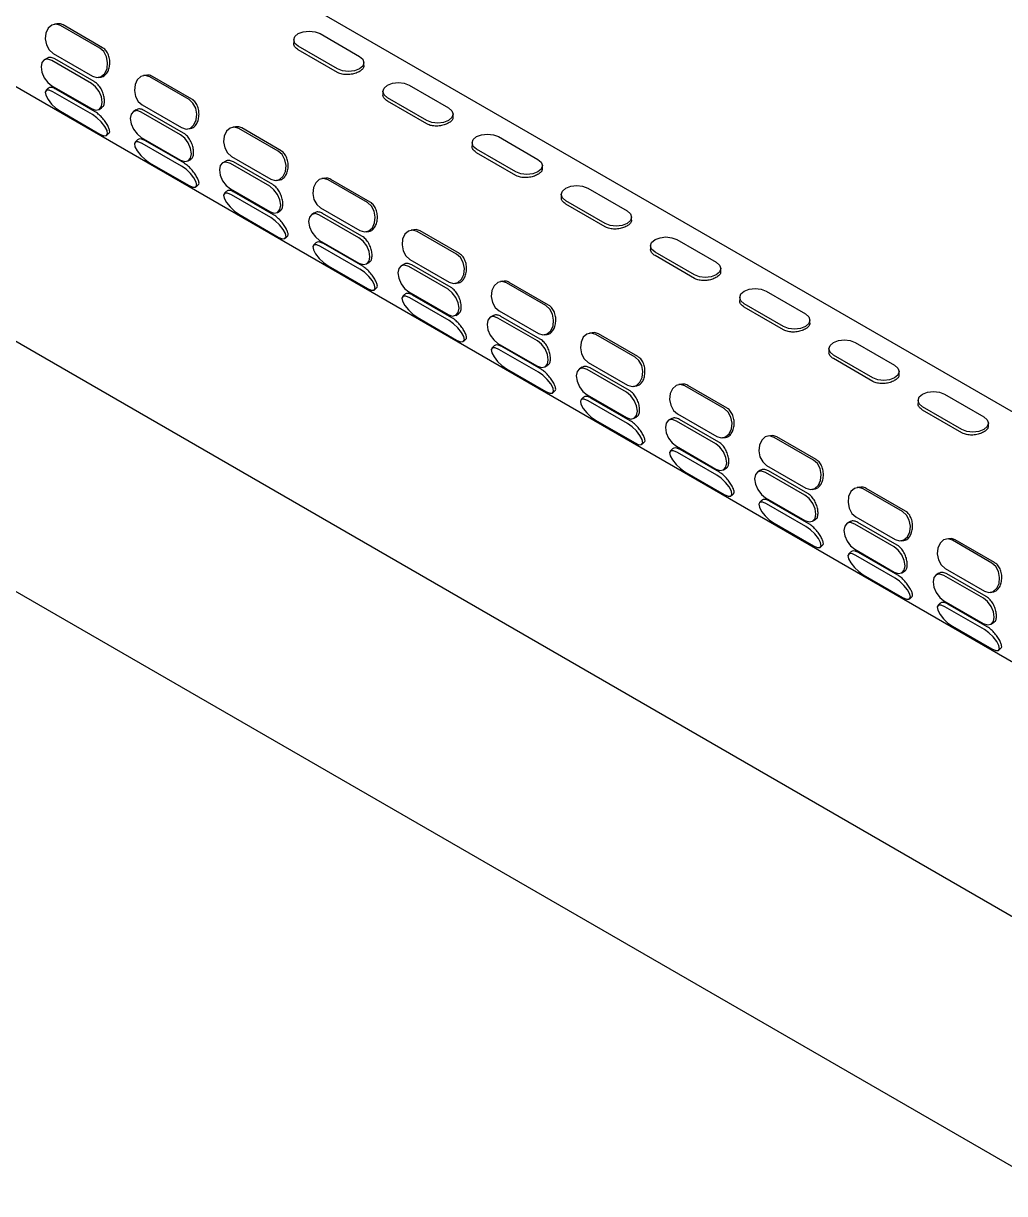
# Model space of a CAD drawing. Extents: x -1084 to 1049, y -151 to 450.
# Drawn here: x -593.3 to -527.2, y 114.3 to 193.1 of the extents above; entities that cross this region are included whole.
import ezdxf

# ---------------------------------------------------------------- set-up
doc = ezdxf.new("R2010")
doc.units = 0
doc.header["$LTSCALE"] = 23.1
doc.header["$MEASUREMENT"] = 0
doc.layers.get('0').update_dxf_attribs({"linetype": 'CONTINUOUS'})

msp = doc.modelspace()

# ---------------------------------------------------------------- linework, layer by layer
at = {"color": 7, "linetype": 'Continuous', "lineweight": 25}
for p, q in [((-516.22232, 160.94252), (-655.38003, 241.27656)), ((-662.67038, 228.64794), (-523.51266, 148.3139)), ((-516.22232, 126.92339), (-655.38003, 207.25742)), ((-662.67038, 194.62881), (-523.51266, 114.29477)), ((-591.02153, 193.11453), (-591.19582, 193.08731)), ((-588.13137, 191.47228), (-590.78276, 193.00289)), ((-587.94331, 191.50166), (-590.59469, 193.03227)), ((-573.29389, 192.44757), (-570.64251, 190.91696)), ((-575.07195, 192.02345), (-575.07205, 191.82273)), ((-572.1155, 190.06764), (-574.76688, 191.59825)), ((-591.28738, 191.11355), (-588.636, 189.58294)), ((-572.11562, 189.83641), (-574.767, 191.36702)), ((-591.70242, 190.78139), (-591.87623, 190.68118)), ((-588.70413, 189.09898), (-591.35552, 190.62959)), ((-588.50395, 189.2144), (-591.15534, 190.74501)), ((-570.33754, 190.29104), (-570.33744, 190.49176)), ((-588.22294, 189.49853), (-588.04866, 189.52575)), ((-585.01172, 189.64514), (-585.18601, 189.61792)), ((-582.12157, 188.00289), (-584.77295, 189.53351)), ((-581.9335, 188.03227), (-584.58489, 189.56288)), ((-591.6152, 188.76282), (-591.77257, 188.60596)), ((-591.3564, 188.92813), (-588.70502, 187.39751)), ((-588.63735, 186.99186), (-591.28873, 188.52247)), ((-588.4492, 187.1794), (-591.10059, 188.71001)), ((-569.06214, 188.55406), (-569.06225, 188.35334)), ((-567.28408, 188.97818), (-564.6327, 187.44757)), ((-566.10581, 186.36702), (-568.7572, 187.89764)), ((-566.10569, 186.59825), (-568.75708, 188.12886)), ((-590.78577, 187.2141), (-588.13439, 185.68348)), ((-588.1843, 187.34593), (-588.0105, 187.44615)), ((-585.69262, 187.312), (-585.86642, 187.21179)), ((-582.69432, 185.62959), (-585.34571, 187.16021)), ((-585.27758, 187.64416), (-582.62619, 186.11355)), ((-582.49415, 185.74501), (-585.14553, 187.27563)), ((-564.32774, 186.82165), (-564.32763, 187.02237)), ((-579.00192, 186.17576), (-579.1762, 186.14853)), ((-575.9237, 184.56288), (-578.57508, 186.09349)), ((-587.65055, 185.59999), (-587.49318, 185.75686)), ((-585.60539, 185.29344), (-585.76276, 185.13657)), ((-585.34659, 185.45874), (-582.69521, 183.92813)), ((-582.21313, 186.02914), (-582.03885, 186.05636)), ((-576.11176, 184.53351), (-578.76315, 186.06412)), ((-561.27428, 185.50879), (-558.62289, 183.97818)), ((-582.62754, 183.52247), (-585.27893, 185.05308)), ((-582.43939, 183.71001), (-585.09078, 185.24063)), ((-563.05234, 185.08468), (-563.05244, 184.88396)), ((-560.09588, 183.12886), (-562.74727, 184.65948)), ((-584.77597, 183.74471), (-582.12458, 182.2141)), ((-582.1745, 183.87654), (-582.0007, 183.97676)), ((-579.68281, 183.84261), (-579.85661, 183.7424)), ((-579.26777, 184.17478), (-576.61639, 182.64417)), ((-576.48434, 182.27563), (-579.13572, 183.80624)), ((-560.096, 182.89764), (-562.74739, 184.42825)), ((-576.68452, 182.16021), (-579.3359, 183.69082)), ((-558.31793, 183.35226), (-558.31783, 183.55298)), ((-581.64075, 182.13061), (-581.48338, 182.28747)), ((-576.20333, 182.55975), (-576.02904, 182.58698)), ((-572.99211, 182.70637), (-573.1664, 182.67914)), ((-570.10195, 181.06412), (-572.75334, 182.59473)), ((-569.91389, 181.09349), (-572.56528, 182.62411)), ((-579.59559, 181.82405), (-579.75295, 181.66718)), ((-579.33679, 181.98935), (-576.6854, 180.45874)), ((-576.61773, 180.05308), (-579.26912, 181.58369)), ((-576.42959, 180.24063), (-579.08097, 181.77124)), ((-557.04253, 181.61529), (-557.04263, 181.41457)), ((-555.26447, 182.03941), (-552.61309, 180.50879)), ((-573.25796, 180.70539), (-570.60658, 179.17478)), ((-554.0862, 179.42825), (-556.73758, 180.95886)), ((-554.08608, 179.65948), (-556.73746, 181.19009)), ((-578.76616, 180.27532), (-576.11477, 178.74471)), ((-576.16469, 180.40716), (-575.99089, 180.50737)), ((-573.673, 180.37323), (-573.84681, 180.27301)), ((-570.67471, 178.69082), (-573.3261, 180.22143)), ((-570.47453, 178.80624), (-573.12592, 180.33685)), ((-552.30812, 179.88287), (-552.30802, 180.08359)), ((-570.19352, 179.09036), (-570.01924, 179.11759)), ((-566.9823, 179.23698), (-567.15659, 179.20976)), ((-564.09215, 177.59473), (-566.74353, 179.12534)), ((-563.90408, 177.62411), (-566.55547, 179.15472)), ((-575.63094, 178.66122), (-575.47357, 178.81809)), ((-573.58578, 178.35466), (-573.74315, 178.19779)), ((-573.32698, 178.51996), (-570.6756, 176.98935)), ((-570.41978, 176.77124), (-573.07117, 178.30185)), ((-549.25466, 178.57002), (-546.60328, 177.03941)), ((-570.60793, 176.58369), (-573.25931, 178.11431)), ((-551.03272, 178.1459), (-551.03283, 177.94518)), ((-548.07639, 175.95886), (-550.72778, 177.48947)), ((-548.07627, 176.19009), (-550.72766, 177.7207)), ((-572.75635, 176.80593), (-570.10497, 175.27532)), ((-570.15488, 176.93777), (-569.98108, 177.03798)), ((-567.6632, 176.90384), (-567.837, 176.80363)), ((-564.6649, 175.22143), (-567.31629, 176.75204)), ((-567.24816, 177.236), (-564.59677, 175.70539)), ((-564.46473, 175.33685), (-567.11611, 176.86746)), ((-546.29832, 176.41349), (-546.29821, 176.61421)), ((-569.62113, 175.19183), (-569.46376, 175.3487)), ((-567.31717, 175.05058), (-564.66579, 173.51996)), ((-564.18372, 175.62098), (-564.00943, 175.6482)), ((-560.9725, 175.76759), (-561.14678, 175.74037)), ((-558.08234, 174.12534), (-560.73373, 175.65596)), ((-557.89428, 174.15472), (-560.54566, 175.68533)), ((-543.24486, 175.10063), (-540.59347, 173.57002)), ((-567.57597, 174.88527), (-567.73334, 174.72841)), ((-564.59812, 173.11431), (-567.24951, 174.64492)), ((-564.40998, 173.30185), (-567.06136, 174.83246)), ((-545.02292, 174.67651), (-545.02302, 174.47579)), ((-542.06646, 172.7207), (-544.71785, 174.25131)), ((-564.14508, 173.46838), (-563.97128, 173.5686)), ((-561.23835, 173.76661), (-558.58697, 172.236)), ((-542.06658, 172.48947), (-544.71797, 174.02009)), ((-566.74655, 173.33655), (-564.09516, 171.80593)), ((-561.65339, 173.43445), (-561.82719, 173.33424)), ((-558.6551, 171.75204), (-561.30648, 173.28266)), ((-558.45492, 171.86746), (-561.10631, 173.39808)), ((-540.28851, 172.9441), (-540.28841, 173.14482)), ((-563.61133, 171.72244), (-563.45396, 171.87931)), ((-558.17391, 172.15159), (-557.99962, 172.17881)), ((-554.96269, 172.29821), (-555.13698, 172.27098)), ((-552.07253, 170.65596), (-554.72392, 172.18657)), ((-551.88447, 170.68533), (-554.53586, 172.21594)), ((-561.56617, 171.41589), (-561.72353, 171.25902)), ((-561.30737, 171.58119), (-558.65598, 170.05058)), ((-558.58831, 169.64492), (-561.2397, 171.17553)), ((-558.40017, 169.83246), (-561.05155, 171.36308)), ((-539.01311, 171.20713), (-539.01321, 171.00641)), ((-537.23505, 171.63124), (-534.58367, 170.10063)), ((-536.05678, 169.02009), (-538.70816, 170.5507)), ((-536.05666, 169.25131), (-538.70804, 170.78193)), ((-560.73674, 169.86716), (-558.08535, 168.33655)), ((-558.13527, 169.99899), (-557.96147, 170.09921)), ((-555.64359, 169.96506), (-555.81739, 169.86485)), ((-552.64529, 168.28266), (-555.29668, 169.81327)), ((-555.22854, 170.29723), (-552.57716, 168.76662)), ((-552.44511, 168.39808), (-555.0965, 169.92869)), ((-534.2787, 169.47471), (-534.2786, 169.67543)), ((-548.95288, 168.82882), (-549.12717, 168.80159)), ((-545.87466, 167.21594), (-548.52605, 168.74656)), ((-557.60152, 168.25306), (-557.44415, 168.40992)), ((-555.55636, 167.9465), (-555.71373, 167.78963)), ((-555.29756, 168.1118), (-552.64618, 166.58119)), ((-552.1641, 168.6822), (-551.98982, 168.70943)), ((-546.06273, 167.18657), (-548.71411, 168.71718)), ((-531.22524, 168.16186), (-528.57386, 166.63124)), ((-552.57851, 166.17553), (-555.22989, 167.70614)), ((-552.39036, 166.36308), (-555.04175, 167.89369)), ((-533.0033, 167.73774), (-533.00341, 167.53702)), ((-530.04685, 165.78193), (-532.69824, 167.31254)), ((-554.72693, 166.39777), (-552.07555, 164.86716)), ((-552.12546, 166.52961), (-551.95166, 166.62982)), ((-549.63378, 166.49568), (-549.80758, 166.39546)), ((-549.21874, 166.82784), (-546.56735, 165.29723)), ((-546.43531, 164.92869), (-549.08669, 166.4593)), ((-530.04697, 165.5507), (-532.69836, 167.08131)), ((-546.63548, 164.81327), (-549.28687, 166.34388)), ((-528.2689, 166.00532), (-528.26879, 166.20604)), ((-551.59171, 164.78367), (-551.43434, 164.94054)), ((-546.1543, 165.21281), (-545.98001, 165.24004)), ((-542.94308, 165.35943), (-543.11736, 165.33221)), ((-540.05292, 163.71718), (-542.70431, 165.24779)), ((-539.86486, 163.74656), (-542.51624, 165.27717)), ((-549.54655, 164.47711), (-549.70392, 164.32024)), ((-549.28775, 164.64241), (-546.63637, 163.1118)), ((-546.5687, 162.70614), (-549.22009, 164.23676)), ((-546.38056, 162.89369), (-549.03194, 164.4243)), ((-543.20893, 163.35845), (-540.55755, 161.82784)), ((-548.71713, 162.92838), (-546.06574, 161.39777)), ((-546.11566, 163.06022), (-545.94186, 163.16043)), ((-543.62397, 163.02629), (-543.79777, 162.92608)), ((-540.62568, 161.34388), (-543.27706, 162.87449)), ((-540.4255, 161.4593), (-543.07689, 162.98991)), ((-540.14449, 161.74343), (-539.9702, 161.77065)), ((-536.93327, 161.89004), (-537.10756, 161.86282)), ((-534.04311, 160.24779), (-536.6945, 161.77841)), ((-533.85505, 160.27717), (-536.50644, 161.80778)), ((-545.58191, 161.31428), (-545.42454, 161.47115)), ((-543.53675, 161.00772), (-543.69411, 160.85086)), ((-543.27795, 161.17303), (-540.62656, 159.64241)), ((-540.37075, 159.4243), (-543.02213, 160.95491)), ((-540.55889, 159.23676), (-543.21028, 160.76737)), ((-542.70732, 159.459), (-540.05593, 157.92838)), ((-540.10585, 159.59083), (-539.93205, 159.69105)), ((-537.61417, 159.5569), (-537.78797, 159.45669)), ((-534.61587, 157.87449), (-537.26726, 159.40511)), ((-537.19912, 159.88906), (-534.54774, 158.35845)), ((-534.41569, 157.98991), (-537.06708, 159.52053)), ((-539.5721, 157.84489), (-539.41473, 158.00176)), ((-537.26814, 157.70364), (-534.61676, 156.17303)), ((-534.13468, 158.27404), (-533.9604, 158.30126)), ((-530.92346, 158.42066), (-531.09775, 158.39343)), ((-528.03331, 156.77841), (-530.68469, 158.30902)), ((-527.84524, 156.80778), (-530.49663, 158.33839)), ((-537.52694, 157.53834), (-537.68431, 157.38147)), ((-534.54909, 155.76737), (-537.20047, 157.29798)), ((-534.36094, 155.95491), (-537.01233, 157.48553)), ((-534.09604, 156.12144), (-533.92224, 156.22166)), ((-531.18932, 156.41968), (-528.53793, 154.88907)), ((-536.69751, 155.98961), (-534.04613, 154.459)), ((-531.60436, 156.08751), (-531.77816, 155.9873)), ((-528.60606, 154.40511), (-531.25745, 155.93572)), ((-528.40589, 154.52053), (-531.05727, 156.05114)), ((-533.56229, 154.37551), (-533.40492, 154.53237)), ((-528.12488, 154.80465), (-527.95059, 154.83188)), ((-531.51713, 154.06895), (-531.6745, 153.91208)), ((-531.25834, 154.23425), (-528.60695, 152.70364)), ((-528.53928, 152.29798), (-531.19067, 153.82859)), ((-528.35114, 152.48553), (-531.00252, 154.01614)), ((-530.68771, 152.52022), (-528.03632, 150.98961)), ((-528.08624, 152.65206), (-527.91244, 152.75227)), ((-527.55249, 150.90612), (-527.39512, 151.06299))]:
    msp.add_line(p, q, dxfattribs=at)
at = {"color": 7, "linetype": 'Continuous', "lineweight": 25, "flags": 128}
for points in [[(-590.78276, 193.00289), (-591.08381, 193.09369), (-591.37744, 193.02685), (-591.61895, 192.81254), (-591.77157, 192.48339), (-591.81206, 192.08952), (-591.73426, 191.69088), (-591.55002, 191.34817), (-591.28738, 191.11355)], [(-574.76688, 191.59825), (-574.99266, 191.79328), (-575.07195, 192.02327), (-574.99266, 192.25321), (-574.76688, 192.44808), (-574.42898, 192.57823), (-574.03039, 192.62383), (-573.6318, 192.57795), (-573.29389, 192.44757)], [(-588.636, 189.58294), (-588.33495, 189.49214), (-588.04132, 189.55899), (-587.79981, 189.77329), (-587.64719, 190.10244), (-587.6067, 190.49631), (-587.68449, 190.89495), (-587.86873, 191.23767), (-588.13137, 191.47228)], [(-570.64251, 190.91696), (-570.41672, 190.72193), (-570.33744, 190.49194), (-570.41672, 190.262), (-570.64251, 190.06713), (-570.98041, 189.93698), (-571.379, 189.89138), (-571.77759, 189.93726), (-572.1155, 190.06764)], [(-591.35552, 190.62959), (-591.63739, 190.72754), (-591.87643, 190.68106), (-592.03622, 190.49723), (-592.09245, 190.20403), (-592.03656, 189.8461), (-591.87705, 189.47794), (-591.63821, 189.15559), (-591.3564, 188.92813)], [(-584.77295, 189.53351), (-585.074, 189.6243), (-585.36763, 189.55746), (-585.60914, 189.34315), (-585.76176, 189.01401), (-585.80225, 188.62013), (-585.72446, 188.22149), (-585.54022, 187.87878), (-585.27758, 187.64416)], [(-591.28873, 188.52247), (-591.55143, 188.63538), (-591.73586, 188.6315), (-591.81392, 188.51143), (-591.77375, 188.29345), (-591.62145, 188.01074), (-591.38021, 187.70634), (-591.08676, 187.4266), (-590.78577, 187.2141)], [(-588.70502, 187.39751), (-588.42314, 187.29957), (-588.1841, 187.34605), (-588.02431, 187.52988), (-587.96808, 187.82308), (-588.02397, 188.181), (-588.18348, 188.54917), (-588.42232, 188.87152), (-588.70413, 189.09898)], [(-568.75708, 188.12886), (-568.98286, 188.32389), (-569.06214, 188.55388), (-568.98286, 188.78382), (-568.75708, 188.97869), (-568.41917, 189.10884), (-568.02058, 189.15444), (-567.62199, 189.10856), (-567.28408, 188.97818)], [(-582.62619, 186.11355), (-582.32514, 186.02276), (-582.03151, 186.0896), (-581.79, 186.30391), (-581.63738, 186.63305), (-581.59689, 187.02693), (-581.67469, 187.42556), (-581.85893, 187.76828), (-582.12157, 188.00289)], [(-588.13439, 185.68348), (-587.87169, 185.57057), (-587.68726, 185.57445), (-587.6092, 185.69452), (-587.64937, 185.9125), (-587.80167, 186.19521), (-588.04291, 186.49961), (-588.33636, 186.77935), (-588.63735, 186.99186)], [(-585.34571, 187.16021), (-585.62759, 187.25815), (-585.86662, 187.21167), (-586.02642, 187.02784), (-586.08265, 186.73464), (-586.02675, 186.37672), (-585.86725, 186.00855), (-585.62841, 185.6862), (-585.34659, 185.45874)], [(-564.6327, 187.44757), (-564.40692, 187.25254), (-564.32763, 187.02255), (-564.40692, 186.79261), (-564.6327, 186.59774), (-564.97061, 186.46759), (-565.36919, 186.42199), (-565.76778, 186.46787), (-566.10569, 186.59825)], [(-578.76315, 186.06412), (-579.0642, 186.15491), (-579.35783, 186.08807), (-579.59934, 185.87376), (-579.75195, 185.54462), (-579.79245, 185.15074), (-579.71465, 184.75211), (-579.53041, 184.40939), (-579.26777, 184.17478)], [(-582.69521, 183.92813), (-582.41333, 183.83018), (-582.1743, 183.87666), (-582.0145, 184.06049), (-581.95827, 184.35369), (-582.01416, 184.71162), (-582.17367, 185.07978), (-582.41251, 185.40213), (-582.69432, 185.62959)], [(-562.74727, 184.65948), (-562.97305, 184.85451), (-563.05234, 185.0845), (-562.97305, 185.31443), (-562.74727, 185.5093), (-562.40936, 185.63945), (-562.01077, 185.68505), (-561.61218, 185.63917), (-561.27428, 185.50879)], [(-585.27893, 185.05308), (-585.54163, 185.16599), (-585.72605, 185.16211), (-585.80412, 185.04205), (-585.76394, 184.82406), (-585.61164, 184.54135), (-585.3704, 184.23696), (-585.07695, 183.95721), (-584.77597, 183.74471)], [(-576.61639, 182.64417), (-576.31533, 182.55337), (-576.0217, 182.62021), (-575.7802, 182.83452), (-575.62758, 183.16367), (-575.58708, 183.55754), (-575.66488, 183.95618), (-575.84912, 184.29889), (-576.11176, 184.53351)], [(-579.3359, 183.69082), (-579.61778, 183.78877), (-579.85681, 183.74229), (-580.01661, 183.55845), (-580.07284, 183.26525), (-580.01695, 182.90733), (-579.85744, 182.53917), (-579.6186, 182.21681), (-579.33679, 181.98935)], [(-558.62289, 183.97818), (-558.39711, 183.78315), (-558.31783, 183.55316), (-558.39711, 183.32323), (-558.62289, 183.12835), (-558.9608, 182.99821), (-559.35939, 182.9526), (-559.75798, 182.99848), (-560.09588, 183.12886)], [(-582.12458, 182.2141), (-581.86188, 182.10119), (-581.67746, 182.10506), (-581.59939, 182.22513), (-581.63956, 182.44311), (-581.79186, 182.72582), (-582.0331, 183.03022), (-582.32655, 183.30997), (-582.62754, 183.52247)], [(-576.6854, 180.45874), (-576.40352, 180.36079), (-576.16449, 180.40727), (-576.0047, 180.59111), (-575.94846, 180.8843), (-576.00436, 181.24223), (-576.16387, 181.61039), (-576.40271, 181.93274), (-576.68452, 182.16021)], [(-572.75334, 182.59473), (-573.05439, 182.68553), (-573.34802, 182.61868), (-573.58953, 182.40438), (-573.74215, 182.07523), (-573.78264, 181.68136), (-573.70484, 181.28272), (-573.5206, 180.94), (-573.25796, 180.70539)], [(-556.73746, 181.19009), (-556.96324, 181.38512), (-557.04253, 181.61511), (-556.96324, 181.84504), (-556.73746, 182.03992), (-556.39956, 182.17006), (-556.00097, 182.21567), (-555.60238, 182.16979), (-555.26447, 182.03941)], [(-579.26912, 181.58369), (-579.53182, 181.6966), (-579.71624, 181.69273), (-579.79431, 181.57266), (-579.75414, 181.35468), (-579.60184, 181.07197), (-579.3606, 180.76757), (-579.06715, 180.48782), (-578.76616, 180.27532)], [(-570.60658, 179.17478), (-570.30553, 179.08398), (-570.0119, 179.15082), (-569.77039, 179.36513), (-569.61777, 179.69428), (-569.57728, 180.08815), (-569.65507, 180.48679), (-569.83932, 180.8295), (-570.10195, 181.06412)], [(-576.11477, 178.74471), (-575.85207, 178.6318), (-575.66765, 178.63567), (-575.58958, 178.75574), (-575.62976, 178.97372), (-575.78206, 179.25644), (-576.0233, 179.56083), (-576.31675, 179.84058), (-576.61773, 180.05308)], [(-573.3261, 180.22143), (-573.60797, 180.31938), (-573.84701, 180.2729), (-574.0068, 180.08906), (-574.06303, 179.79587), (-574.00714, 179.43794), (-573.84763, 179.06978), (-573.60879, 178.74743), (-573.32698, 178.51996)], [(-552.61309, 180.50879), (-552.3873, 180.31376), (-552.30802, 180.08377), (-552.3873, 179.85384), (-552.61309, 179.65896), (-552.95099, 179.52882), (-553.34958, 179.48322), (-553.74817, 179.5291), (-554.08608, 179.65948)], [(-566.74353, 179.12534), (-567.04458, 179.21614), (-567.33821, 179.1493), (-567.57972, 178.93499), (-567.73234, 178.60584), (-567.77283, 178.21197), (-567.69504, 177.81333), (-567.5108, 177.47062), (-567.24816, 177.236)], [(-573.25931, 178.11431), (-573.52202, 178.22721), (-573.70644, 178.22334), (-573.7845, 178.10327), (-573.74433, 177.88529), (-573.59203, 177.60258), (-573.35079, 177.29818), (-573.05734, 177.01844), (-572.75635, 176.80593)], [(-570.6756, 176.98935), (-570.39372, 176.8914), (-570.15469, 176.93788), (-569.99489, 177.12172), (-569.93866, 177.41492), (-569.99455, 177.77284), (-570.15406, 178.141), (-570.3929, 178.46336), (-570.67471, 178.69082)], [(-550.72766, 177.7207), (-550.95344, 177.91573), (-551.03272, 178.14572), (-550.95344, 178.37566), (-550.72766, 178.57053), (-550.38975, 178.70068), (-549.99116, 178.74628), (-549.59257, 178.7004), (-549.25466, 178.57002)], [(-564.59677, 175.70539), (-564.29572, 175.61459), (-564.00209, 175.68144), (-563.76058, 175.89574), (-563.60796, 176.22489), (-563.56747, 176.61876), (-563.64527, 177.0174), (-563.82951, 177.36012), (-564.09215, 177.59473)], [(-567.31629, 176.75204), (-567.59817, 176.84999), (-567.8372, 176.80351), (-567.997, 176.61968), (-568.05323, 176.32648), (-567.99733, 175.96855), (-567.83783, 175.60039), (-567.59899, 175.27804), (-567.31717, 175.05058)], [(-546.60328, 177.03941), (-546.3775, 176.84438), (-546.29821, 176.61439), (-546.3775, 176.38445), (-546.60328, 176.18958), (-546.94119, 176.05943), (-547.33977, 176.01383), (-547.73836, 176.05971), (-548.07627, 176.19009)], [(-570.10497, 175.27532), (-569.84227, 175.16241), (-569.65784, 175.16629), (-569.57978, 175.28635), (-569.61995, 175.50434), (-569.77225, 175.78705), (-570.01349, 176.09145), (-570.30694, 176.37119), (-570.60793, 176.58369)], [(-564.66579, 173.51996), (-564.38391, 173.42202), (-564.14488, 173.4685), (-563.98508, 173.65233), (-563.92885, 173.94553), (-563.98474, 174.30345), (-564.14425, 174.67162), (-564.38309, 174.99397), (-564.6649, 175.22143)], [(-560.73373, 175.65596), (-561.03478, 175.74675), (-561.32841, 175.67991), (-561.56992, 175.4656), (-561.72253, 175.13646), (-561.76303, 174.74258), (-561.68523, 174.34394), (-561.50099, 174.00123), (-561.23835, 173.76661)], [(-544.71785, 174.25131), (-544.94363, 174.44634), (-545.02292, 174.67633), (-544.94363, 174.90627), (-544.71785, 175.10114), (-544.37994, 175.23129), (-543.98135, 175.27689), (-543.58276, 175.23101), (-543.24486, 175.10063)], [(-567.24951, 174.64492), (-567.51221, 174.75783), (-567.69663, 174.75395), (-567.7747, 174.63388), (-567.73452, 174.4159), (-567.58222, 174.13319), (-567.34098, 173.82879), (-567.04753, 173.54905), (-566.74655, 173.33655)], [(-558.58697, 172.236), (-558.28591, 172.14521), (-557.99228, 172.21205), (-557.75078, 172.42636), (-557.59816, 172.7555), (-557.55766, 173.14938), (-557.63546, 173.54801), (-557.8197, 173.89073), (-558.08234, 174.12534)], [(-540.59347, 173.57002), (-540.36769, 173.37499), (-540.28841, 173.145), (-540.36769, 172.91506), (-540.59347, 172.72019), (-540.93138, 172.59004), (-541.32997, 172.54444), (-541.72856, 172.59032), (-542.06646, 172.7207)], [(-564.09516, 171.80593), (-563.83246, 171.69302), (-563.64804, 171.6969), (-563.56997, 171.81697), (-563.61015, 172.03495), (-563.76244, 172.31766), (-564.00368, 172.62206), (-564.29713, 172.9018), (-564.59812, 173.11431)], [(-561.30648, 173.28266), (-561.58836, 173.3806), (-561.82739, 173.33412), (-561.98719, 173.15029), (-562.04342, 172.85709), (-561.98753, 172.49917), (-561.82802, 172.131), (-561.58918, 171.80865), (-561.30737, 171.58119)], [(-554.72392, 172.18657), (-555.02497, 172.27736), (-555.3186, 172.21052), (-555.56011, 171.99621), (-555.71273, 171.66707), (-555.75322, 171.27319), (-555.67542, 170.87456), (-555.49118, 170.53184), (-555.22854, 170.29723)], [(-561.2397, 171.17553), (-561.5024, 171.28844), (-561.68682, 171.28456), (-561.76489, 171.1645), (-561.72472, 170.94651), (-561.57242, 170.6638), (-561.33118, 170.35941), (-561.03773, 170.07966), (-560.73674, 169.86716)], [(-558.65598, 170.05058), (-558.3741, 169.95263), (-558.13507, 169.99911), (-557.97528, 170.18294), (-557.91904, 170.47614), (-557.97494, 170.83407), (-558.13445, 171.20223), (-558.37329, 171.52458), (-558.6551, 171.75204)], [(-538.70804, 170.78193), (-538.93383, 170.97696), (-539.01311, 171.20695), (-538.93383, 171.43688), (-538.70804, 171.63175), (-538.37014, 171.7619), (-537.97155, 171.8075), (-537.57296, 171.76162), (-537.23505, 171.63124)], [(-552.57716, 168.76662), (-552.27611, 168.67582), (-551.98248, 168.74266), (-551.74097, 168.95697), (-551.58835, 169.28612), (-551.54786, 169.67999), (-551.62565, 170.07863), (-551.8099, 170.42134), (-552.07253, 170.65596)], [(-558.08535, 168.33655), (-557.82265, 168.22364), (-557.63823, 168.22751), (-557.56016, 168.34758), (-557.60034, 168.56556), (-557.75264, 168.84827), (-557.99388, 169.15267), (-558.28733, 169.43242), (-558.58831, 169.64492)], [(-555.29668, 169.81327), (-555.57855, 169.91122), (-555.81759, 169.86474), (-555.97738, 169.6809), (-556.03361, 169.3877), (-555.97772, 169.02978), (-555.81821, 168.66162), (-555.57937, 168.33926), (-555.29756, 168.1118)], [(-534.58367, 170.10063), (-534.35788, 169.9056), (-534.2786, 169.67561), (-534.35788, 169.44568), (-534.58367, 169.2508), (-534.92157, 169.12066), (-535.32016, 169.07505), (-535.71875, 169.12093), (-536.05666, 169.25131)], [(-548.71411, 168.71718), (-549.01516, 168.80798), (-549.30879, 168.74113), (-549.5503, 168.52683), (-549.70292, 168.19768), (-549.74341, 167.80381), (-549.66562, 167.40517), (-549.48138, 167.06245), (-549.21874, 166.82784)], [(-552.64618, 166.58119), (-552.3643, 166.48324), (-552.12527, 166.52972), (-551.96547, 166.71356), (-551.90924, 167.00675), (-551.96513, 167.36468), (-552.12464, 167.73284), (-552.36348, 168.05519), (-552.64529, 168.28266)], [(-532.69824, 167.31254), (-532.92402, 167.50757), (-533.0033, 167.73756), (-532.92402, 167.96749), (-532.69824, 168.16237), (-532.36033, 168.29251), (-531.96174, 168.33812), (-531.56315, 168.29224), (-531.22524, 168.16186)], [(-555.22989, 167.70614), (-555.4926, 167.81905), (-555.67702, 167.81518), (-555.75508, 167.69511), (-555.71491, 167.47713), (-555.56261, 167.19442), (-555.32137, 166.89002), (-555.02792, 166.61027), (-554.72693, 166.39777)], [(-546.56735, 165.29723), (-546.2663, 165.20643), (-545.97267, 165.27327), (-545.73116, 165.48758), (-545.57854, 165.81673), (-545.53805, 166.2106), (-545.61585, 166.60924), (-545.80009, 166.95195), (-546.06273, 167.18657)], [(-549.28687, 166.34388), (-549.56875, 166.44183), (-549.80778, 166.39535), (-549.96758, 166.21151), (-550.02381, 165.91832), (-549.96791, 165.56039), (-549.80841, 165.19223), (-549.56957, 164.86988), (-549.28775, 164.64241)], [(-528.57386, 166.63124), (-528.34808, 166.43621), (-528.26879, 166.20622), (-528.34808, 165.97629), (-528.57386, 165.78141), (-528.91177, 165.65127), (-529.31035, 165.60567), (-529.70894, 165.65155), (-530.04685, 165.78193)], [(-552.07555, 164.86716), (-551.81285, 164.75425), (-551.62842, 164.75812), (-551.55036, 164.87819), (-551.59053, 165.09617), (-551.74283, 165.37889), (-551.98407, 165.68328), (-552.27752, 165.96303), (-552.57851, 166.17553)], [(-546.63637, 163.1118), (-546.35449, 163.01385), (-546.11546, 163.06033), (-545.95566, 163.24417), (-545.89943, 163.53737), (-545.95532, 163.89529), (-546.11483, 164.26345), (-546.35367, 164.58581), (-546.63548, 164.81327)], [(-542.70431, 165.24779), (-543.00536, 165.33859), (-543.29899, 165.27175), (-543.5405, 165.05744), (-543.69311, 164.72829), (-543.73361, 164.33442), (-543.65581, 163.93578), (-543.47157, 163.59307), (-543.20893, 163.35845)], [(-549.22009, 164.23676), (-549.48279, 164.34966), (-549.66721, 164.34579), (-549.74528, 164.22572), (-549.7051, 164.00774), (-549.5528, 163.72503), (-549.31156, 163.42063), (-549.01811, 163.14089), (-548.71713, 162.92838)], [(-540.55755, 161.82784), (-540.25649, 161.73704), (-539.96286, 161.80389), (-539.72136, 162.01819), (-539.56874, 162.34734), (-539.52824, 162.74121), (-539.60604, 163.13985), (-539.79028, 163.48257), (-540.05292, 163.71718)], [(-546.06574, 161.39777), (-545.80304, 161.28486), (-545.61862, 161.28874), (-545.54055, 161.4088), (-545.58073, 161.62679), (-545.73303, 161.9095), (-545.97426, 162.2139), (-546.26771, 162.49364), (-546.5687, 162.70614)], [(-543.27706, 162.87449), (-543.55894, 162.97244), (-543.79797, 162.92596), (-543.95777, 162.74213), (-544.014, 162.44893), (-543.95811, 162.091), (-543.7986, 161.72284), (-543.55976, 161.40049), (-543.27795, 161.17303)], [(-536.6945, 161.77841), (-536.99555, 161.8692), (-537.28918, 161.80236), (-537.53069, 161.58805), (-537.68331, 161.2589), (-537.7238, 160.86503), (-537.64601, 160.46639), (-537.46176, 160.12368), (-537.19912, 159.88906)], [(-543.21028, 160.76737), (-543.47298, 160.88028), (-543.6574, 160.8764), (-543.73547, 160.75633), (-543.6953, 160.53835), (-543.543, 160.25564), (-543.30176, 159.95124), (-543.00831, 159.6715), (-542.70732, 159.459)], [(-540.62656, 159.64241), (-540.34468, 159.54447), (-540.10565, 159.59095), (-539.94586, 159.77478), (-539.88962, 160.06798), (-539.94552, 160.4259), (-540.10503, 160.79407), (-540.34387, 161.11642), (-540.62568, 161.34388)], [(-534.54774, 158.35845), (-534.24669, 158.26766), (-533.95306, 158.3345), (-533.71155, 158.54881), (-533.55893, 158.87795), (-533.51844, 159.27183), (-533.59623, 159.67046), (-533.78048, 160.01318), (-534.04311, 160.24779)], [(-537.26726, 159.40511), (-537.54913, 159.50305), (-537.78817, 159.45657), (-537.94796, 159.27274), (-538.00419, 158.97954), (-537.9483, 158.62162), (-537.78879, 158.25345), (-537.54995, 157.9311), (-537.26814, 157.70364)], [(-540.05593, 157.92838), (-539.79323, 157.81547), (-539.60881, 157.81935), (-539.53074, 157.93942), (-539.57092, 158.1574), (-539.72322, 158.44011), (-539.96446, 158.74451), (-540.25791, 159.02425), (-540.55889, 159.23676)], [(-534.61676, 156.17303), (-534.33488, 156.07508), (-534.09585, 156.12156), (-533.93605, 156.30539), (-533.87982, 156.59859), (-533.93571, 156.95652), (-534.09522, 157.32468), (-534.33406, 157.64703), (-534.61587, 157.87449)], [(-530.68469, 158.30902), (-530.98574, 158.39981), (-531.27937, 158.33297), (-531.52088, 158.11866), (-531.6735, 157.78952), (-531.71399, 157.39564), (-531.6362, 156.99701), (-531.45196, 156.65429), (-531.18932, 156.41968)], [(-537.20047, 157.29798), (-537.46318, 157.41089), (-537.6476, 157.40701), (-537.72566, 157.28695), (-537.68549, 157.06896), (-537.53319, 156.78625), (-537.29195, 156.48186), (-536.9985, 156.20211), (-536.69751, 155.98961)], [(-528.53793, 154.88907), (-528.23688, 154.79827), (-527.94325, 154.86511), (-527.70174, 155.07942), (-527.54912, 155.40857), (-527.50863, 155.80244), (-527.58643, 156.20108), (-527.77067, 156.54379), (-528.03331, 156.77841)], [(-534.04613, 154.459), (-533.78343, 154.34609), (-533.599, 154.34996), (-533.52094, 154.47003), (-533.56111, 154.68801), (-533.71341, 154.97072), (-533.95465, 155.27512), (-534.2481, 155.55487), (-534.54909, 155.76737)], [(-531.25745, 155.93572), (-531.53933, 156.03367), (-531.77836, 155.98719), (-531.93816, 155.80335), (-531.99439, 155.51015), (-531.9385, 155.15223), (-531.77899, 154.78407), (-531.54015, 154.46171), (-531.25834, 154.23425)], [(-531.19067, 153.82859), (-531.45337, 153.9415), (-531.63779, 153.93763), (-531.71586, 153.81756), (-531.67568, 153.59958), (-531.52338, 153.31687), (-531.28214, 153.01247), (-530.98869, 152.73272), (-530.68771, 152.52022)], [(-528.60695, 152.70364), (-528.32507, 152.60569), (-528.08604, 152.65217), (-527.92624, 152.83601), (-527.87001, 153.1292), (-527.9259, 153.48713), (-528.08541, 153.85529), (-528.32425, 154.17764), (-528.60606, 154.40511)], [(-528.03632, 150.98961), (-527.77362, 150.8767), (-527.5892, 150.88057), (-527.51113, 151.00064), (-527.55131, 151.21862), (-527.70361, 151.50134), (-527.94484, 151.80573), (-528.23829, 152.08548), (-528.53928, 152.29798)]]:
    msp.add_lwpolyline(points, dxfattribs=at)
at = {"color": 7, "linetype": 'Continuous', "lineweight": 25}
for points, knots in [([(-590.59469, 193.03227), (-590.68118, 193.07314), (-590.82007, 193.13877), (-590.96505, 193.11116), (-591.01974, 193.10074)], [0, 0, 0, 0, 0.62272854, 1, 1, 1, 1]), ([(-574.767, 191.36702), (-574.83979, 191.42052), (-574.98534, 191.52751), (-575.07625, 191.6985), (-575.06236, 191.79705), (-575.0588, 191.82232)], [0, 0, 0, 0, 0.42650813, 0.85291031, 1, 1, 1, 1]), ([(-591.15534, 190.74501), (-591.23808, 190.78128), (-591.40353, 190.8538), (-591.59705, 190.84703), (-591.67545, 190.78578), (-591.69547, 190.77014)], [0, 0, 0, 0, 0.4268808, 0.85365555, 1, 1, 1, 1]), ([(-588.05044, 189.53954), (-588.01825, 189.54103), (-587.90384, 189.54635), (-587.7358, 189.67515), (-587.57056, 189.90979), (-587.47244, 190.22482), (-587.44945, 190.57425), (-587.50666, 190.92291), (-587.64406, 191.23053), (-587.80642, 191.41484), (-587.91553, 191.48404), (-587.94331, 191.50166)], [0, 0, 0, 0, 0.05067731, 0.18012349, 0.31012194, 0.4392275, 0.56740128, 0.69602821, 0.82579906, 0.95564268, 1, 1, 1, 1]), ([(-570.3508, 190.29145), (-570.3505, 190.25157), (-570.34973, 190.15076), (-570.48205, 189.99612), (-570.71513, 189.84546), (-571.02556, 189.73504), (-571.37419, 189.67962), (-571.72434, 189.69275), (-571.97144, 189.75969), (-572.08636, 189.82084), (-572.11562, 189.83641)], [0, 0, 0, 0, 0.0940142, 0.23766602, 0.38033116, 0.52196667, 0.66410292, 0.80750323, 0.95098396, 1, 1, 1, 1]), ([(-584.58489, 189.56288), (-584.67138, 189.60375), (-584.81027, 189.66939), (-584.95524, 189.64177), (-585.00994, 189.63136)], [0, 0, 0, 0, 0.62272854, 1, 1, 1, 1]), ([(-591.10059, 188.71001), (-591.18072, 188.74872), (-591.34098, 188.82611), (-591.52227, 188.83335), (-591.58198, 188.77731), (-591.60681, 188.754)], [0, 0, 0, 0, 0.36876486, 0.73743812, 1, 1, 1, 1]), ([(-588.01746, 187.45739), (-587.98261, 187.47716), (-587.89468, 187.52705), (-587.82657, 187.71926), (-587.81232, 187.99666), (-587.87161, 188.32087), (-587.99768, 188.65064), (-588.18396, 188.94737), (-588.36542, 189.12791), (-588.47584, 189.19685), (-588.50395, 189.2144)], [0, 0, 0, 0, 0.09427775, 0.23788778, 0.38051142, 0.52210573, 0.66420063, 0.80755923, 0.95099822, 1, 1, 1, 1]), ([(-582.04063, 186.07015), (-582.00844, 186.07164), (-581.89403, 186.07696), (-581.72599, 186.20577), (-581.56075, 186.4404), (-581.46263, 186.75543), (-581.43965, 187.10486), (-581.49685, 187.45353), (-581.63425, 187.76114), (-581.79662, 187.94545), (-581.90572, 188.01465), (-581.9335, 188.03227)], [0, 0, 0, 0, 0.05067731, 0.18012349, 0.31012194, 0.4392275, 0.56740128, 0.69602821, 0.82579906, 0.95564268, 1, 1, 1, 1]), ([(-568.7572, 187.89764), (-568.82998, 187.95114), (-568.97553, 188.05813), (-569.06644, 188.22911), (-569.05255, 188.32766), (-569.04899, 188.35293)], [0, 0, 0, 0, 0.42650813, 0.85291031, 1, 1, 1, 1]), ([(-587.50157, 185.76569), (-587.4924, 185.76987), (-587.45175, 185.78841), (-587.46139, 185.90851), (-587.53007, 186.1162), (-587.67303, 186.38024), (-587.87006, 186.66152), (-588.10738, 186.92576), (-588.30894, 187.09397), (-588.42073, 187.16206), (-588.4492, 187.1794)], [0, 0, 0, 0, 0.04412469, 0.19568692, 0.34620814, 0.49564302, 0.64560622, 0.7969031, 0.94828482, 1, 1, 1, 1]), ([(-585.14553, 187.27563), (-585.22827, 187.31189), (-585.39372, 187.38441), (-585.58724, 187.37764), (-585.66564, 187.31639), (-585.68566, 187.30075)], [0, 0, 0, 0, 0.4268808, 0.85365555, 1, 1, 1, 1]), ([(-578.57508, 186.09349), (-578.66157, 186.13436), (-578.80046, 186.2), (-578.94544, 186.17239), (-579.00013, 186.16197)], [0, 0, 0, 0, 0.622728541, 1, 1, 1, 1]), ([(-564.34099, 186.82206), (-564.34069, 186.78218), (-564.33993, 186.68137), (-564.47224, 186.52673), (-564.70533, 186.37607), (-565.01575, 186.26565), (-565.36439, 186.21023), (-565.71454, 186.22336), (-565.96163, 186.2903), (-566.07655, 186.35145), (-566.10581, 186.36702)], [0, 0, 0, 0, 0.094014203, 0.237666017, 0.380331161, 0.521966668, 0.664102915, 0.807503232, 0.950983959, 1, 1, 1, 1]), ([(-585.09078, 185.24063), (-585.17092, 185.27933), (-585.33117, 185.35672), (-585.51246, 185.36396), (-585.57217, 185.30792), (-585.59701, 185.28461)], [0, 0, 0, 0, 0.36876486, 0.73743812, 1, 1, 1, 1]), ([(-582.00765, 183.98801), (-581.9728, 184.00778), (-581.88487, 184.05766), (-581.81676, 184.24987), (-581.80252, 184.52727), (-581.8618, 184.85148), (-581.98788, 185.18125), (-582.17415, 185.47799), (-582.35561, 185.65852), (-582.46603, 185.72746), (-582.49415, 185.74501)], [0, 0, 0, 0, 0.094277752, 0.237887779, 0.380511422, 0.522105727, 0.664200627, 0.807559229, 0.950998218, 1, 1, 1, 1]), ([(-576.03083, 182.60076), (-575.99864, 182.60226), (-575.88423, 182.60758), (-575.71618, 182.73638), (-575.55094, 182.97101), (-575.45283, 183.28604), (-575.42984, 183.63547), (-575.48704, 183.98414), (-575.62444, 184.29175), (-575.78681, 184.47607), (-575.89591, 184.54526), (-575.9237, 184.56288)], [0, 0, 0, 0, 0.05067731, 0.18012349, 0.31012194, 0.4392275, 0.56740128, 0.69602821, 0.82579906, 0.95564268, 1, 1, 1, 1]), ([(-562.74739, 184.42825), (-562.82017, 184.48175), (-562.96572, 184.58874), (-563.05663, 184.75973), (-563.04274, 184.85827), (-563.03918, 184.88355)], [0, 0, 0, 0, 0.42650813, 0.85291031, 1, 1, 1, 1]), ([(-581.49176, 182.2963), (-581.48259, 182.30048), (-581.44194, 182.31902), (-581.45159, 182.43912), (-581.52027, 182.64681), (-581.66322, 182.91085), (-581.86025, 183.19214), (-582.09758, 183.45637), (-582.29913, 183.62458), (-582.41093, 183.69267), (-582.43939, 183.71001)], [0, 0, 0, 0, 0.04412469, 0.19568692, 0.34620814, 0.49564302, 0.64560622, 0.7969031, 0.94828482, 1, 1, 1, 1]), ([(-579.13572, 183.80624), (-579.21846, 183.8425), (-579.38392, 183.91503), (-579.57744, 183.90825), (-579.65584, 183.847), (-579.67585, 183.83136)], [0, 0, 0, 0, 0.4268808, 0.85365555, 1, 1, 1, 1]), ([(-558.33119, 183.35267), (-558.33089, 183.31279), (-558.33012, 183.21199), (-558.46244, 183.05735), (-558.69552, 182.90668), (-559.00594, 182.79627), (-559.35458, 182.74084), (-559.70473, 182.75397), (-559.95183, 182.82092), (-560.06674, 182.88207), (-560.096, 182.89764)], [0, 0, 0, 0, 0.0940142, 0.23766602, 0.38033116, 0.52196667, 0.66410292, 0.80750323, 0.95098396, 1, 1, 1, 1]), ([(-575.99785, 180.51862), (-575.963, 180.53839), (-575.87507, 180.58828), (-575.80696, 180.78049), (-575.79271, 181.05789), (-575.852, 181.3821), (-575.97807, 181.71186), (-576.16435, 182.0086), (-576.34581, 182.18914), (-576.45622, 182.25807), (-576.48434, 182.27563)], [0, 0, 0, 0, 0.09427775, 0.23788778, 0.38051142, 0.52210573, 0.66420063, 0.80755923, 0.95099822, 1, 1, 1, 1]), ([(-572.56528, 182.62411), (-572.65176, 182.66498), (-572.79065, 182.73061), (-572.93563, 182.703), (-572.99032, 182.69258)], [0, 0, 0, 0, 0.622728541, 1, 1, 1, 1]), ([(-579.08097, 181.77124), (-579.16111, 181.80994), (-579.32137, 181.88734), (-579.50265, 181.89458), (-579.56236, 181.83853), (-579.5872, 181.81522)], [0, 0, 0, 0, 0.36876486, 0.73743812, 1, 1, 1, 1]), ([(-556.73758, 180.95886), (-556.81037, 181.01236), (-556.95592, 181.11935), (-557.04683, 181.29034), (-557.03294, 181.38888), (-557.02938, 181.41416)], [0, 0, 0, 0, 0.42650813, 0.85291031, 1, 1, 1, 1]), ([(-570.02102, 179.13137), (-569.98883, 179.13287), (-569.87442, 179.13819), (-569.70638, 179.26699), (-569.54114, 179.50162), (-569.44302, 179.81666), (-569.42004, 180.16608), (-569.47724, 180.51475), (-569.61464, 180.82237), (-569.777, 181.00668), (-569.88611, 181.07587), (-569.91389, 181.09349)], [0, 0, 0, 0, 0.05067731, 0.18012349, 0.31012194, 0.4392275, 0.56740128, 0.69602821, 0.82579906, 0.95564268, 1, 1, 1, 1]), ([(-575.48195, 178.82691), (-575.47279, 178.83109), (-575.43214, 178.84963), (-575.44178, 178.96973), (-575.51046, 179.17742), (-575.65342, 179.44147), (-575.85045, 179.72275), (-576.08777, 179.98699), (-576.28932, 180.1552), (-576.40112, 180.22329), (-576.42959, 180.24063)], [0, 0, 0, 0, 0.04412469, 0.19568692, 0.34620814, 0.49564302, 0.64560622, 0.7969031, 0.94828482, 1, 1, 1, 1]), ([(-573.12592, 180.33685), (-573.20866, 180.37312), (-573.37411, 180.44564), (-573.56763, 180.43886), (-573.64603, 180.37762), (-573.66605, 180.36198)], [0, 0, 0, 0, 0.4268808, 0.85365555, 1, 1, 1, 1]), ([(-552.32138, 179.88328), (-552.32108, 179.84341), (-552.32031, 179.7426), (-552.45263, 179.58796), (-552.68571, 179.43729), (-552.99614, 179.32688), (-553.34477, 179.27145), (-553.69492, 179.28459), (-553.94202, 179.35153), (-554.05694, 179.41268), (-554.0862, 179.42825)], [0, 0, 0, 0, 0.0940142, 0.23766602, 0.38033116, 0.52196667, 0.66410292, 0.80750323, 0.95098396, 1, 1, 1, 1]), ([(-566.55547, 179.15472), (-566.64196, 179.19559), (-566.78085, 179.26122), (-566.92582, 179.23361), (-566.98052, 179.22319)], [0, 0, 0, 0, 0.62272854, 1, 1, 1, 1]), ([(-573.07117, 178.30185), (-573.15131, 178.34055), (-573.31156, 178.41795), (-573.49285, 178.42519), (-573.55256, 178.36914), (-573.57739, 178.34583)], [0, 0, 0, 0, 0.36876486, 0.73743812, 1, 1, 1, 1]), ([(-569.98804, 177.04923), (-569.95319, 177.069), (-569.86526, 177.11889), (-569.79715, 177.3111), (-569.7829, 177.5885), (-569.84219, 177.91271), (-569.96826, 178.24247), (-570.15454, 178.53921), (-570.336, 178.71975), (-570.44642, 178.78869), (-570.47453, 178.80624)], [0, 0, 0, 0, 0.09427775, 0.23788778, 0.38051142, 0.52210573, 0.66420063, 0.80755923, 0.95099822, 1, 1, 1, 1]), ([(-564.01121, 175.66199), (-563.97902, 175.66348), (-563.86461, 175.6688), (-563.69657, 175.7976), (-563.53133, 176.03224), (-563.43321, 176.34727), (-563.41023, 176.6967), (-563.46743, 177.04536), (-563.60483, 177.35298), (-563.7672, 177.53729), (-563.8763, 177.60649), (-563.90408, 177.62411)], [0, 0, 0, 0, 0.05067731, 0.18012349, 0.31012194, 0.4392275, 0.56740128, 0.69602821, 0.82579906, 0.95564268, 1, 1, 1, 1]), ([(-550.72778, 177.48947), (-550.80056, 177.54297), (-550.94611, 177.64996), (-551.03702, 177.82095), (-551.02313, 177.9195), (-551.01957, 177.94477)], [0, 0, 0, 0, 0.42650813, 0.85291031, 1, 1, 1, 1]), ([(-569.47215, 175.35752), (-569.46298, 175.3617), (-569.42233, 175.38025), (-569.43197, 175.50034), (-569.50065, 175.70804), (-569.64361, 175.97208), (-569.84064, 176.25336), (-570.07796, 176.5176), (-570.27952, 176.68581), (-570.39131, 176.7539), (-570.41978, 176.77124)], [0, 0, 0, 0, 0.04412469, 0.19568692, 0.34620814, 0.49564302, 0.64560622, 0.7969031, 0.94828482, 1, 1, 1, 1]), ([(-567.11611, 176.86746), (-567.19885, 176.90373), (-567.3643, 176.97625), (-567.55782, 176.96948), (-567.63622, 176.90823), (-567.65624, 176.89259)], [0, 0, 0, 0, 0.4268808, 0.85365555, 1, 1, 1, 1]), ([(-546.31157, 176.4139), (-546.31127, 176.37402), (-546.31051, 176.27321), (-546.44282, 176.11857), (-546.67591, 175.96791), (-546.98633, 175.85749), (-547.33497, 175.80207), (-547.68512, 175.8152), (-547.93221, 175.88214), (-548.04713, 175.94329), (-548.07639, 175.95886)], [0, 0, 0, 0, 0.0940142, 0.23766602, 0.38033116, 0.52196667, 0.66410292, 0.80750323, 0.95098396, 1, 1, 1, 1]), ([(-563.97823, 173.57984), (-563.94338, 173.59961), (-563.85545, 173.6495), (-563.78734, 173.84171), (-563.7731, 174.11911), (-563.83238, 174.44332), (-563.95846, 174.77309), (-564.14473, 175.06982), (-564.32619, 175.25036), (-564.43661, 175.3193), (-564.46473, 175.33685)], [0, 0, 0, 0, 0.09427775, 0.23788778, 0.38051142, 0.52210573, 0.66420063, 0.80755923, 0.95099822, 1, 1, 1, 1]), ([(-560.54566, 175.68533), (-560.63215, 175.7262), (-560.77104, 175.79184), (-560.91602, 175.76422), (-560.97071, 175.75381)], [0, 0, 0, 0, 0.62272854, 1, 1, 1, 1]), ([(-567.06136, 174.83246), (-567.1415, 174.87117), (-567.30176, 174.94856), (-567.48304, 174.9558), (-567.54275, 174.89976), (-567.56759, 174.87645)], [0, 0, 0, 0, 0.36876486, 0.73743812, 1, 1, 1, 1]), ([(-544.71797, 174.02009), (-544.79075, 174.07359), (-544.9363, 174.18058), (-545.02721, 174.35156), (-545.01332, 174.45011), (-545.00976, 174.47538)], [0, 0, 0, 0, 0.42650813, 0.85291031, 1, 1, 1, 1]), ([(-561.10631, 173.39808), (-561.18904, 173.43434), (-561.3545, 173.50686), (-561.54802, 173.50009), (-561.62642, 173.43884), (-561.64643, 173.4232)], [0, 0, 0, 0, 0.4268808, 0.85365555, 1, 1, 1, 1]), ([(-558.00141, 172.1926), (-557.96922, 172.19409), (-557.85481, 172.19941), (-557.68676, 172.32822), (-557.52152, 172.56285), (-557.42341, 172.87788), (-557.40042, 173.22731), (-557.45762, 173.57598), (-557.59503, 173.88359), (-557.75739, 174.0679), (-557.86649, 174.1371), (-557.89428, 174.15472)], [0, 0, 0, 0, 0.05067731, 0.18012349, 0.31012194, 0.4392275, 0.56740128, 0.69602821, 0.82579906, 0.95564268, 1, 1, 1, 1]), ([(-563.46234, 171.88814), (-563.45317, 171.89232), (-563.41252, 171.91086), (-563.42217, 172.03096), (-563.49085, 172.23865), (-563.6338, 172.50269), (-563.83083, 172.78397), (-564.06816, 173.04821), (-564.26971, 173.21642), (-564.38151, 173.28451), (-564.40998, 173.30185)], [0, 0, 0, 0, 0.04412469, 0.19568692, 0.34620814, 0.49564302, 0.64560622, 0.7969031, 0.94828482, 1, 1, 1, 1]), ([(-540.30177, 172.94451), (-540.30147, 172.90463), (-540.3007, 172.80382), (-540.43302, 172.64918), (-540.6661, 172.49852), (-540.97652, 172.3881), (-541.32516, 172.33268), (-541.67531, 172.34581), (-541.92241, 172.41275), (-542.03732, 172.4739), (-542.06658, 172.48947)], [0, 0, 0, 0, 0.094014203, 0.237666017, 0.380331161, 0.521966668, 0.664102915, 0.807503232, 0.950983959, 1, 1, 1, 1]), ([(-554.53586, 172.21594), (-554.62235, 172.25681), (-554.76123, 172.32245), (-554.90621, 172.29484), (-554.9609, 172.28442)], [0, 0, 0, 0, 0.62272854, 1, 1, 1, 1]), ([(-561.05155, 171.36308), (-561.13169, 171.40178), (-561.29195, 171.47917), (-561.47324, 171.48641), (-561.53295, 171.43037), (-561.55778, 171.40706)], [0, 0, 0, 0, 0.36876486, 0.73743812, 1, 1, 1, 1]), ([(-557.96843, 170.11046), (-557.93358, 170.13023), (-557.84565, 170.18011), (-557.77754, 170.37232), (-557.76329, 170.64972), (-557.82258, 170.97393), (-557.94865, 171.3037), (-558.13493, 171.60044), (-558.31639, 171.78097), (-558.4268, 171.84991), (-558.45492, 171.86746)], [0, 0, 0, 0, 0.09427775, 0.23788778, 0.38051142, 0.52210573, 0.66420063, 0.80755923, 0.95099822, 1, 1, 1, 1]), ([(-551.9916, 168.72321), (-551.95941, 168.72471), (-551.845, 168.73003), (-551.67696, 168.85883), (-551.51172, 169.09346), (-551.4136, 169.40849), (-551.39062, 169.75792), (-551.44782, 170.10659), (-551.58522, 170.4142), (-551.74758, 170.59852), (-551.85669, 170.66771), (-551.88447, 170.68533)], [0, 0, 0, 0, 0.050677307, 0.180123494, 0.310121942, 0.439227498, 0.567401279, 0.696028206, 0.82579906, 0.955642682, 1, 1, 1, 1]), ([(-538.70816, 170.5507), (-538.78095, 170.6042), (-538.9265, 170.71119), (-539.01741, 170.88218), (-539.00352, 170.98072), (-538.99996, 171.006)], [0, 0, 0, 0, 0.42650813, 0.85291031, 1, 1, 1, 1]), ([(-557.45253, 168.41875), (-557.44337, 168.42293), (-557.40272, 168.44147), (-557.41236, 168.56157), (-557.48104, 168.76926), (-557.624, 169.0333), (-557.82103, 169.31459), (-558.05835, 169.57882), (-558.2599, 169.74703), (-558.3717, 169.81512), (-558.40017, 169.83246)], [0, 0, 0, 0, 0.044124692, 0.195686916, 0.346208137, 0.495643023, 0.645606222, 0.7969031, 0.948284815, 1, 1, 1, 1]), ([(-555.0965, 169.92869), (-555.17924, 169.96495), (-555.34469, 170.03748), (-555.53821, 170.0307), (-555.61661, 169.96945), (-555.63663, 169.95381)], [0, 0, 0, 0, 0.4268808, 0.85365555, 1, 1, 1, 1]), ([(-548.52605, 168.74656), (-548.61254, 168.78743), (-548.75143, 168.85306), (-548.8964, 168.82545), (-548.9511, 168.81503)], [0, 0, 0, 0, 0.62272854, 1, 1, 1, 1]), ([(-534.29196, 169.47512), (-534.29166, 169.43524), (-534.29089, 169.33444), (-534.42321, 169.1798), (-534.65629, 169.02913), (-534.96672, 168.91872), (-535.31536, 168.86329), (-535.6655, 168.87642), (-535.9126, 168.94337), (-536.02752, 169.00452), (-536.05678, 169.02009)], [0, 0, 0, 0, 0.094014203, 0.237666017, 0.380331161, 0.521966668, 0.664102915, 0.807503232, 0.950983959, 1, 1, 1, 1]), ([(-555.04175, 167.89369), (-555.12189, 167.93239), (-555.28214, 168.00979), (-555.46343, 168.01703), (-555.52314, 167.96098), (-555.54797, 167.93767)], [0, 0, 0, 0, 0.36876486, 0.73743812, 1, 1, 1, 1]), ([(-551.95862, 166.64107), (-551.92377, 166.66084), (-551.83584, 166.71073), (-551.76773, 166.90294), (-551.75348, 167.18034), (-551.81277, 167.50455), (-551.93884, 167.83431), (-552.12512, 168.13105), (-552.30658, 168.31159), (-552.417, 168.38052), (-552.44511, 168.39808)], [0, 0, 0, 0, 0.09427775, 0.23788778, 0.38051142, 0.52210573, 0.66420063, 0.80755923, 0.95099822, 1, 1, 1, 1]), ([(-545.98179, 165.25382), (-545.94961, 165.25532), (-545.83519, 165.26064), (-545.66715, 165.38944), (-545.50191, 165.62407), (-545.40379, 165.93911), (-545.38081, 166.28853), (-545.43801, 166.6372), (-545.57541, 166.94482), (-545.73778, 167.12913), (-545.84688, 167.19832), (-545.87466, 167.21594)], [0, 0, 0, 0, 0.05067731, 0.18012349, 0.31012194, 0.4392275, 0.56740128, 0.69602821, 0.82579906, 0.95564268, 1, 1, 1, 1]), ([(-532.69836, 167.08131), (-532.77114, 167.13481), (-532.91669, 167.2418), (-533.0076, 167.41279), (-532.99371, 167.51133), (-532.99015, 167.53661)], [0, 0, 0, 0, 0.42650813, 0.85291031, 1, 1, 1, 1]), ([(-551.44273, 164.94936), (-551.43356, 164.95354), (-551.39291, 164.97208), (-551.40255, 165.09218), (-551.47123, 165.29987), (-551.61419, 165.56392), (-551.81122, 165.8452), (-552.04854, 166.10944), (-552.2501, 166.27765), (-552.36189, 166.34574), (-552.39036, 166.36308)], [0, 0, 0, 0, 0.04412469, 0.19568692, 0.34620814, 0.49564302, 0.64560622, 0.7969031, 0.94828482, 1, 1, 1, 1]), ([(-549.08669, 166.4593), (-549.16943, 166.49557), (-549.33488, 166.56809), (-549.5284, 166.56131), (-549.6068, 166.50007), (-549.62682, 166.48443)], [0, 0, 0, 0, 0.4268808, 0.85365555, 1, 1, 1, 1]), ([(-528.28216, 166.00573), (-528.28185, 165.96586), (-528.28109, 165.86505), (-528.4134, 165.71041), (-528.64649, 165.55974), (-528.95691, 165.44933), (-529.30555, 165.3939), (-529.6557, 165.40704), (-529.90279, 165.47398), (-530.01771, 165.53513), (-530.04697, 165.5507)], [0, 0, 0, 0, 0.0940142, 0.23766602, 0.38033116, 0.52196667, 0.66410292, 0.80750323, 0.95098396, 1, 1, 1, 1]), ([(-545.94881, 163.17168), (-545.91396, 163.19145), (-545.82603, 163.24134), (-545.75792, 163.43355), (-545.74368, 163.71095), (-545.80297, 164.03516), (-545.92904, 164.36492), (-546.11531, 164.66166), (-546.29677, 164.8422), (-546.40719, 164.91114), (-546.43531, 164.92869)], [0, 0, 0, 0, 0.09427775, 0.23788778, 0.38051142, 0.52210573, 0.66420063, 0.80755923, 0.95099822, 1, 1, 1, 1]), ([(-542.51624, 165.27717), (-542.60273, 165.31804), (-542.74162, 165.38367), (-542.8866, 165.35606), (-542.94129, 165.34564)], [0, 0, 0, 0, 0.62272854, 1, 1, 1, 1]), ([(-549.03194, 164.4243), (-549.11208, 164.463), (-549.27234, 164.5404), (-549.45362, 164.54764), (-549.51333, 164.49159), (-549.53817, 164.46828)], [0, 0, 0, 0, 0.36876486, 0.73743812, 1, 1, 1, 1]), ([(-539.97199, 161.78444), (-539.9398, 161.78593), (-539.82539, 161.79125), (-539.65734, 161.92005), (-539.4921, 162.15469), (-539.39399, 162.46972), (-539.371, 162.81915), (-539.4282, 163.16781), (-539.56561, 163.47543), (-539.72797, 163.65974), (-539.83707, 163.72894), (-539.86486, 163.74656)], [0, 0, 0, 0, 0.05067731, 0.18012349, 0.31012194, 0.4392275, 0.56740128, 0.69602821, 0.82579906, 0.95564268, 1, 1, 1, 1]), ([(-545.43292, 161.47997), (-545.42375, 161.48415), (-545.3831, 161.5027), (-545.39275, 161.62279), (-545.46143, 161.83049), (-545.60438, 162.09453), (-545.80141, 162.37581), (-546.03874, 162.64005), (-546.24029, 162.80826), (-546.35209, 162.87635), (-546.38056, 162.89369)], [0, 0, 0, 0, 0.04412469, 0.19568692, 0.34620814, 0.49564302, 0.64560622, 0.7969031, 0.94828482, 1, 1, 1, 1]), ([(-543.07689, 162.98991), (-543.15962, 163.02618), (-543.32508, 163.0987), (-543.5186, 163.09193), (-543.597, 163.03068), (-543.61701, 163.01504)], [0, 0, 0, 0, 0.4268808, 0.85365555, 1, 1, 1, 1]), ([(-536.50644, 161.80778), (-536.59293, 161.84865), (-536.73181, 161.91429), (-536.87679, 161.88667), (-536.93148, 161.87626)], [0, 0, 0, 0, 0.62272854, 1, 1, 1, 1]), ([(-543.02213, 160.95491), (-543.10227, 160.99362), (-543.26253, 161.07101), (-543.44382, 161.07825), (-543.50353, 161.02221), (-543.52836, 160.9989)], [0, 0, 0, 0, 0.36876486, 0.73743812, 1, 1, 1, 1]), ([(-539.93901, 159.70229), (-539.90416, 159.72206), (-539.81623, 159.77195), (-539.74812, 159.96416), (-539.73387, 160.24156), (-539.79316, 160.56577), (-539.91923, 160.89554), (-540.10551, 161.19227), (-540.28697, 161.37281), (-540.39738, 161.44175), (-540.4255, 161.4593)], [0, 0, 0, 0, 0.09427775, 0.23788778, 0.38051142, 0.52210573, 0.66420063, 0.80755923, 0.95099822, 1, 1, 1, 1]), ([(-533.96218, 158.31505), (-533.92999, 158.31654), (-533.81558, 158.32186), (-533.64754, 158.45067), (-533.4823, 158.6853), (-533.38418, 159.00033), (-533.3612, 159.34976), (-533.4184, 159.69843), (-533.5558, 160.00604), (-533.71816, 160.19035), (-533.82727, 160.25955), (-533.85505, 160.27717)], [0, 0, 0, 0, 0.05067731, 0.18012349, 0.31012194, 0.4392275, 0.56740128, 0.69602821, 0.82579906, 0.95564268, 1, 1, 1, 1]), ([(-539.42311, 158.01059), (-539.41395, 158.01477), (-539.3733, 158.03331), (-539.38294, 158.15341), (-539.45162, 158.3611), (-539.59458, 158.62514), (-539.79161, 158.90642), (-540.02893, 159.17066), (-540.23049, 159.33887), (-540.34228, 159.40696), (-540.37075, 159.4243)], [0, 0, 0, 0, 0.04412469, 0.19568692, 0.34620814, 0.49564302, 0.64560622, 0.7969031, 0.94828482, 1, 1, 1, 1]), ([(-537.06708, 159.52053), (-537.14982, 159.55679), (-537.31527, 159.62931), (-537.50879, 159.62254), (-537.58719, 159.56129), (-537.60721, 159.54565)], [0, 0, 0, 0, 0.4268808, 0.85365555, 1, 1, 1, 1]), ([(-533.9292, 156.23291), (-533.89435, 156.25268), (-533.80642, 156.30256), (-533.73831, 156.49477), (-533.72406, 156.77217), (-533.78335, 157.09638), (-533.90942, 157.42615), (-534.0957, 157.72289), (-534.27716, 157.90342), (-534.38758, 157.97236), (-534.41569, 157.98991)], [0, 0, 0, 0, 0.09427775, 0.23788778, 0.38051142, 0.52210573, 0.66420063, 0.80755923, 0.95099822, 1, 1, 1, 1]), ([(-530.49663, 158.33839), (-530.58312, 158.37926), (-530.72201, 158.4449), (-530.86698, 158.41729), (-530.92168, 158.40687)], [0, 0, 0, 0, 0.62272854, 1, 1, 1, 1]), ([(-537.01233, 157.48553), (-537.09247, 157.52423), (-537.25272, 157.60162), (-537.43401, 157.60886), (-537.49372, 157.55282), (-537.51855, 157.52951)], [0, 0, 0, 0, 0.36876486, 0.73743812, 1, 1, 1, 1]), ([(-531.05727, 156.05114), (-531.14001, 156.0874), (-531.30546, 156.15993), (-531.49898, 156.15315), (-531.57738, 156.0919), (-531.5974, 156.07626)], [0, 0, 0, 0, 0.4268808, 0.85365555, 1, 1, 1, 1]), ([(-527.95237, 154.84566), (-527.92019, 154.84716), (-527.80577, 154.85248), (-527.63773, 154.98128), (-527.47249, 155.21591), (-527.37437, 155.53094), (-527.35139, 155.88037), (-527.40859, 156.22904), (-527.54599, 156.53665), (-527.70836, 156.72097), (-527.81746, 156.79016), (-527.84524, 156.80778)], [0, 0, 0, 0, 0.05067731, 0.18012349, 0.31012194, 0.4392275, 0.56740128, 0.69602821, 0.82579906, 0.95564268, 1, 1, 1, 1]), ([(-533.41331, 154.5412), (-533.40414, 154.54538), (-533.36349, 154.56392), (-533.37313, 154.68402), (-533.44182, 154.89171), (-533.58477, 155.15575), (-533.7818, 155.43704), (-534.01912, 155.70127), (-534.22068, 155.86948), (-534.33247, 155.93757), (-534.36094, 155.95491)], [0, 0, 0, 0, 0.04412469, 0.19568692, 0.34620814, 0.49564302, 0.64560622, 0.7969031, 0.94828482, 1, 1, 1, 1]), ([(-531.00252, 154.01614), (-531.08266, 154.05484), (-531.24292, 154.13224), (-531.4242, 154.13948), (-531.48391, 154.08343), (-531.50875, 154.06012)], [0, 0, 0, 0, 0.36876486, 0.73743812, 1, 1, 1, 1]), ([(-527.91939, 152.76352), (-527.88455, 152.78329), (-527.79661, 152.83318), (-527.7285, 153.02539), (-527.71426, 153.30279), (-527.77355, 153.627), (-527.89962, 153.95676), (-528.08589, 154.2535), (-528.26735, 154.43404), (-528.37777, 154.50297), (-528.40589, 154.52053)], [0, 0, 0, 0, 0.09427775, 0.23788778, 0.38051142, 0.52210573, 0.66420063, 0.80755923, 0.95099822, 1, 1, 1, 1]), ([(-527.4035, 151.07181), (-527.39433, 151.07599), (-527.35368, 151.09453), (-527.36333, 151.21463), (-527.43201, 151.42232), (-527.57496, 151.68637), (-527.77199, 151.96765), (-528.00932, 152.23189), (-528.21087, 152.4001), (-528.32267, 152.46819), (-528.35114, 152.48553)], [0, 0, 0, 0, 0.04412469, 0.19568692, 0.34620814, 0.49564302, 0.64560622, 0.7969031, 0.94828482, 1, 1, 1, 1])]:
    msp.add_open_spline(points, degree=3, knots=knots, dxfattribs=at)

doc.saveas('drawing.dxf')
